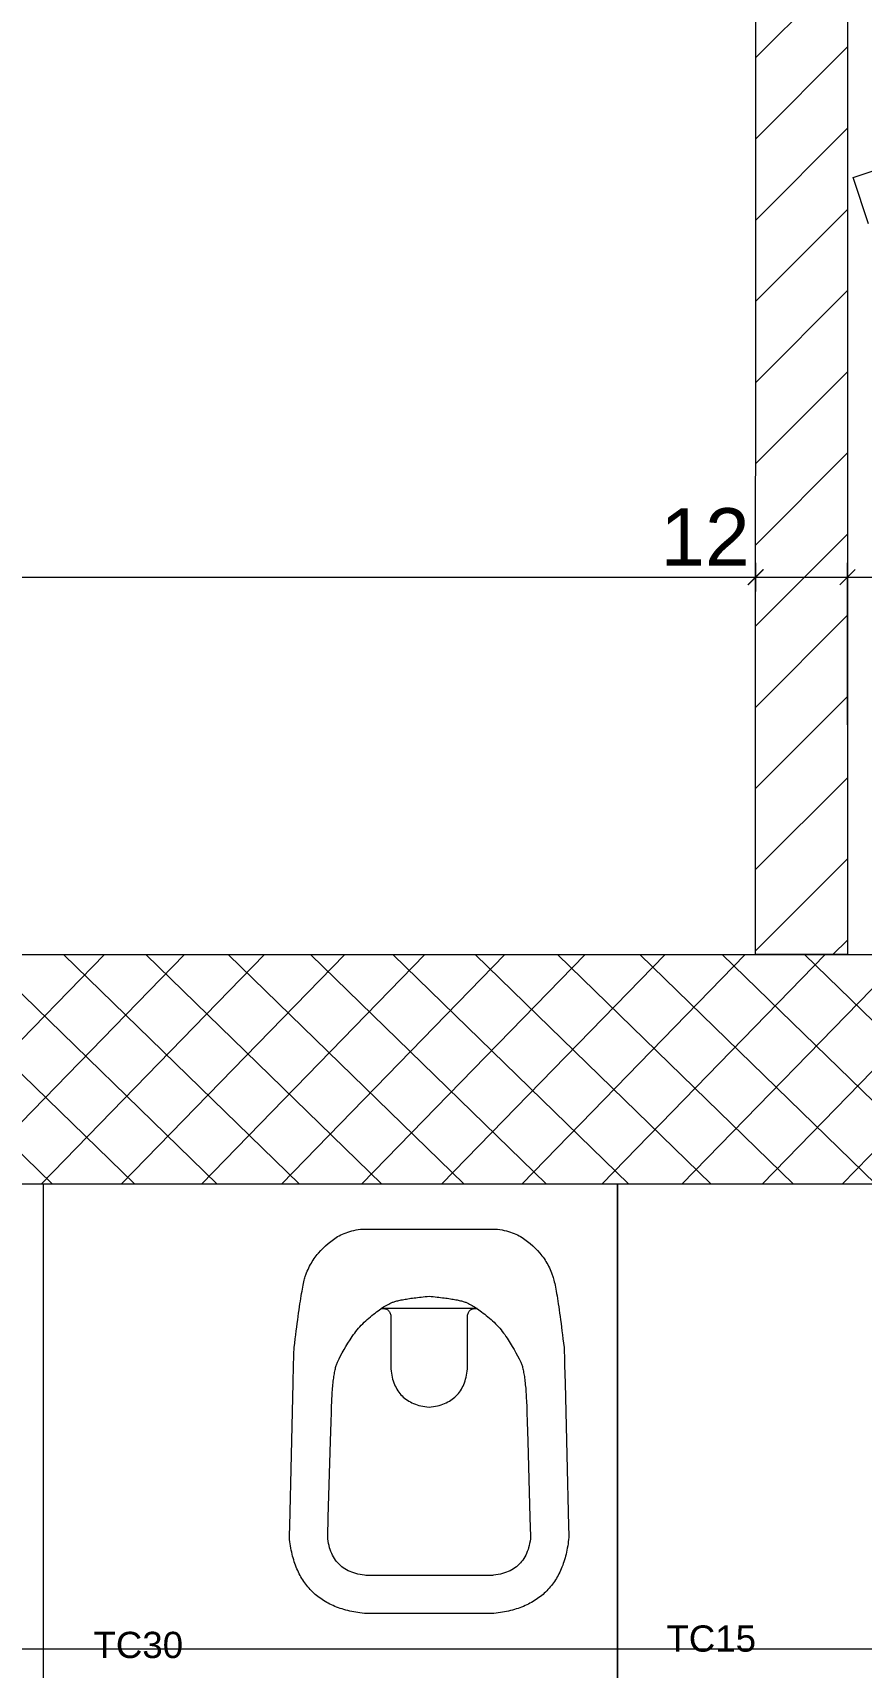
# Model space of a CAD drawing. Extents: x 0 to 1189, y 0 to 841.
# Drawn here: x 103.05 to 124.7, y 437.52 to 480.23 of the extents above; entities that cross this region are included whole.
import ezdxf

# ---------------------------------------------------------------- set-up
doc = ezdxf.new("R2010")
doc.units = 0
doc.layers.get('0').update_dxf_attribs({"lineweight": 35})
for name, color, linetype, lineweight in [('211.5 Stahlbeton Kontur', 7, 'Continuous', 25), ('211.5 Stahlbeton Schraffur', 7, 'Continuous', 25), ('211.6 Mauerwerk Kontur', 7, 'Continuous', 25), ('211.6 Mauerwerk Schraffur', 7, 'Continuous', 25), ('217.0 Schutzraum', 7, 'Continuous', 25), ('Bemassung', 7, 'Continuous', 25)]:
    doc.layers.add(name, color=color, linetype=linetype, lineweight=lineweight)
doc.styles.get("Standard").update_dxf_attribs({"font": 'arial.ttf'})

# ---------------------------------------------------------------- blocks, each defined once
blk = doc.blocks.new('Referenz-A0SO6TOG06', base_point=(4.401, 96.704))
at = {"layer": '211.5 Stahlbeton Kontur', "color": 0, "lineweight": 18}
for p, q in [((49.036, 456.145), (124.336, 456.143)), ((124.336, 456.143), (134.336, 456.143)), ((134.336, 450.143), (55.036, 450.145))]:
    blk.add_line(p, q, dxfattribs=at)
at = {"layer": '211.5 Stahlbeton Schraffur', "color": 0, "lineweight": 13}
for p, q in [((103.567, 450.143), (97.4, 456.144)), ((99.084, 450.144), (104.921, 456.143)), ((105.719, 450.143), (99.551, 456.144)), ((101.176, 450.143), (107.014, 456.143)), ((107.87, 450.143), (101.703, 456.144)), ((103.269, 450.143), (109.107, 456.143)), ((110.021, 450.143), (103.854, 456.143)), ((105.362, 450.143), (111.2, 456.143)), ((112.172, 450.143), (106.005, 456.143)), ((107.455, 450.143), (113.292, 456.143)), ((114.323, 450.143), (108.156, 456.143)), ((109.547, 450.143), (115.385, 456.143)), ((116.474, 450.143), (110.307, 456.143)), ((111.64, 450.143), (117.478, 456.143)), ((118.625, 450.143), (112.458, 456.143)), ((113.733, 450.143), (119.571, 456.143)), ((120.776, 450.143), (114.609, 456.143)), ((115.826, 450.143), (121.663, 456.143)), ((122.927, 450.143), (116.76, 456.143)), ((117.919, 450.143), (123.756, 456.143)), ((125.078, 450.143), (118.911, 456.143)), ((120.011, 450.143), (125.849, 456.143)), ((127.229, 450.143), (121.062, 456.143)), ((122.104, 450.143), (127.942, 456.143)), ((129.38, 450.143), (123.213, 456.143)), ((124.197, 450.143), (130.034, 456.143))]:
    blk.add_line(p, q, dxfattribs=at)
at = {"layer": '211.6 Mauerwerk Kontur', "color": 0, "lineweight": 18}
for p, q in [((121.936, 456.143), (121.937, 488.443)), ((124.337, 488.443), (124.336, 456.143)), ((124.336, 456.143), (121.936, 456.143))]:
    blk.add_line(p, q, dxfattribs=at)
at = {"layer": '211.6 Mauerwerk Schraffur', "color": 0, "lineweight": 13}
for p, q in [((121.937, 479.578), (124.337, 481.978)), ((121.937, 477.457), (124.337, 479.857)), ((121.937, 475.336), (124.337, 477.736)), ((121.937, 473.214), (124.337, 475.614)), ((121.937, 471.093), (124.337, 473.493)), ((121.937, 468.971), (124.337, 471.371)), ((121.937, 466.85), (124.337, 469.25)), ((121.937, 464.729), (124.337, 467.129)), ((121.937, 462.607), (124.337, 465.007)), ((121.936, 460.486), (124.337, 462.886)), ((121.936, 458.364), (124.337, 460.765)), ((121.936, 456.243), (124.336, 458.643)), ((123.957, 456.143), (124.336, 456.522))]:
    blk.add_line(p, q, dxfattribs=at)
at = {"layer": '217.0 Schutzraum', "color": 0, "lineweight": 13}
for p, q in [((124.483, 476.446), (125.452, 476.766)), ((124.882, 475.24), (124.483, 476.446)), ((103.328, 426.152), (103.331, 450.152)), ((103.331, 450.152), (118.331, 450.15)), ((118.328, 426.152), (118.331, 450.152)), ((118.331, 450.15), (118.328, 426.15)), ((118.331, 450.152), (133.331, 450.15)), ((111.234, 448.873), (111.283, 448.89)), ((111.283, 448.89), (111.334, 448.906)), ((111.334, 448.906), (111.387, 448.921)), ((111.387, 448.921), (111.441, 448.935)), ((111.441, 448.935), (111.498, 448.948)), ((111.498, 448.948), (111.556, 448.96)), ((111.556, 448.96), (111.616, 448.971)), ((111.616, 448.971), (111.677, 448.971)), ((111.677, 448.971), (111.924, 448.971)), ((111.924, 448.971), (112.418, 448.971)), ((112.418, 448.971), (113.405, 448.971)), ((113.405, 448.971), (114.392, 448.971)), ((114.392, 448.971), (114.886, 448.971)), ((114.886, 448.971), (115.133, 448.971)), ((115.133, 448.971), (115.195, 448.971)), ((115.195, 448.971), (115.255, 448.96)), ((115.255, 448.96), (115.313, 448.948)), ((115.313, 448.948), (115.369, 448.935)), ((115.369, 448.935), (115.424, 448.921)), ((115.424, 448.921), (115.477, 448.906)), ((115.477, 448.906), (115.528, 448.89)), ((115.528, 448.89), (115.577, 448.873)), ((110.574, 448.411), (110.636, 448.475)), ((110.636, 448.475), (110.7, 448.536)), ((110.7, 448.536), (110.766, 448.594)), ((110.766, 448.594), (110.834, 448.649)), ((110.834, 448.649), (110.904, 448.701)), ((110.904, 448.701), (110.94, 448.726)), ((110.94, 448.726), (110.976, 448.75)), ((110.976, 448.75), (111.015, 448.773)), ((111.015, 448.773), (111.055, 448.795)), ((111.055, 448.795), (111.097, 448.816)), ((111.097, 448.816), (111.141, 448.836)), ((111.141, 448.836), (111.186, 448.855)), ((111.186, 448.855), (111.234, 448.873)), ((115.577, 448.873), (115.624, 448.855)), ((115.624, 448.855), (115.67, 448.836)), ((115.67, 448.836), (115.714, 448.816)), ((115.714, 448.816), (115.756, 448.795)), ((115.756, 448.795), (115.796, 448.773)), ((115.796, 448.773), (115.834, 448.75)), ((115.834, 448.75), (115.871, 448.726)), ((115.871, 448.726), (115.907, 448.701)), ((115.907, 448.701), (115.977, 448.65)), ((115.977, 448.65), (116.045, 448.594)), ((116.045, 448.594), (116.111, 448.536)), ((116.111, 448.536), (116.174, 448.475)), ((116.174, 448.475), (116.236, 448.411)), ((110.284, 447.999), (110.306, 448.041)), ((110.306, 448.041), (110.329, 448.081)), ((110.329, 448.081), (110.353, 448.121)), ((110.353, 448.121), (110.378, 448.16)), ((110.378, 448.16), (110.403, 448.199)), ((110.403, 448.199), (110.43, 448.236)), ((110.43, 448.236), (110.457, 448.273)), ((110.457, 448.273), (110.485, 448.308)), ((110.485, 448.308), (110.514, 448.343)), ((110.514, 448.343), (110.574, 448.411)), ((116.236, 448.411), (116.296, 448.343)), ((116.296, 448.343), (116.325, 448.308)), ((116.325, 448.308), (116.354, 448.273)), ((116.354, 448.273), (116.381, 448.236)), ((116.381, 448.236), (116.408, 448.199)), ((116.408, 448.199), (116.433, 448.161)), ((116.433, 448.161), (116.458, 448.122)), ((116.458, 448.122), (116.482, 448.082)), ((116.482, 448.082), (116.505, 448.041)), ((116.505, 448.041), (116.527, 447.999)), ((110.134, 447.593), (110.144, 447.632)), ((110.144, 447.632), (110.153, 447.668)), ((110.153, 447.668), (110.162, 447.7)), ((110.162, 447.7), (110.17, 447.73)), ((110.17, 447.73), (110.179, 447.755)), ((110.179, 447.755), (110.187, 447.779)), ((110.187, 447.779), (110.205, 447.824)), ((110.205, 447.824), (110.223, 447.869)), ((110.223, 447.869), (110.243, 447.913)), ((110.243, 447.913), (110.263, 447.957)), ((110.263, 447.957), (110.284, 447.999)), ((116.527, 447.999), (116.548, 447.957)), ((116.548, 447.957), (116.568, 447.914)), ((116.568, 447.914), (116.587, 447.87)), ((116.587, 447.87), (116.606, 447.825)), ((116.606, 447.825), (116.623, 447.779)), ((116.623, 447.779), (116.632, 447.756)), ((116.632, 447.756), (116.64, 447.73)), ((116.64, 447.73), (116.649, 447.701)), ((116.649, 447.701), (116.658, 447.668)), ((116.658, 447.668), (116.667, 447.632)), ((116.667, 447.632), (116.676, 447.593)), ((110.053, 447.157), (110.064, 447.223)), ((110.064, 447.223), (110.074, 447.286)), ((110.074, 447.286), (110.085, 447.346)), ((110.085, 447.346), (110.095, 447.402)), ((110.095, 447.402), (110.105, 447.455)), ((110.105, 447.455), (110.115, 447.504)), ((110.115, 447.504), (110.125, 447.55)), ((110.125, 447.55), (110.134, 447.593)), ((113.015, 447.172), (113.059, 447.178)), ((113.059, 447.178), (113.104, 447.184)), ((113.104, 447.184), (113.151, 447.189)), ((113.151, 447.189), (113.199, 447.195)), ((113.199, 447.195), (113.249, 447.2)), ((113.249, 447.2), (113.3, 447.205)), ((113.3, 447.205), (113.352, 447.21)), ((113.352, 447.21), (113.406, 447.216)), ((113.406, 447.216), (113.459, 447.21)), ((113.459, 447.21), (113.511, 447.205)), ((113.511, 447.205), (113.562, 447.2)), ((113.562, 447.2), (113.612, 447.195)), ((113.612, 447.195), (113.66, 447.189)), ((113.66, 447.189), (113.707, 447.184)), ((113.707, 447.184), (113.752, 447.178)), ((113.752, 447.178), (113.796, 447.172)), ((116.676, 447.593), (116.686, 447.55)), ((116.686, 447.55), (116.696, 447.504)), ((116.696, 447.504), (116.706, 447.455)), ((116.706, 447.455), (116.716, 447.402)), ((116.716, 447.402), (116.726, 447.346)), ((116.726, 447.346), (116.736, 447.287)), ((116.736, 447.287), (116.747, 447.224)), ((116.747, 447.224), (116.758, 447.158)), ((109.984, 446.689), (109.996, 446.776)), ((109.996, 446.776), (110.008, 446.859)), ((110.008, 446.859), (110.019, 446.939)), ((110.019, 446.939), (110.031, 447.015)), ((110.031, 447.015), (110.042, 447.088)), ((110.042, 447.088), (110.053, 447.157)), ((111.953, 446.745), (111.993, 446.777)), ((111.993, 446.777), (112.033, 446.807)), ((112.033, 446.807), (112.071, 446.835)), ((112.071, 446.835), (112.109, 446.862)), ((112.109, 446.862), (112.145, 446.888)), ((112.145, 446.888), (112.181, 446.912)), ((112.15, 446.891), (112.178, 446.894)), ((114.66, 446.891), (112.15, 446.891)), ((112.178, 446.894), (112.204, 446.895)), ((112.181, 446.912), (112.217, 446.935)), ((112.204, 446.895), (112.229, 446.894)), ((112.217, 446.935), (112.251, 446.956)), ((112.229, 446.894), (112.252, 446.89)), ((112.251, 446.956), (112.285, 446.976)), ((112.252, 446.89), (112.273, 446.885)), ((112.273, 446.885), (112.293, 446.878)), ((112.285, 446.976), (112.317, 446.995)), ((112.293, 446.878), (112.311, 446.868)), ((112.311, 446.868), (112.328, 446.857)), ((112.317, 446.995), (112.349, 447.012)), ((112.328, 446.857), (112.343, 446.843)), ((112.343, 446.843), (112.357, 446.828)), ((112.349, 447.012), (112.38, 447.028)), ((112.357, 446.828), (112.369, 446.81)), ((112.369, 446.81), (112.38, 446.79)), ((112.38, 447.028), (112.412, 447.043)), ((112.38, 446.79), (112.389, 446.769)), ((112.389, 446.769), (112.396, 446.745)), ((112.412, 447.043), (112.429, 447.05)), ((112.429, 447.05), (112.448, 447.057)), ((112.448, 447.057), (112.468, 447.064)), ((112.468, 447.064), (112.49, 447.071)), ((112.49, 447.071), (112.512, 447.078)), ((112.512, 447.078), (112.536, 447.085)), ((112.536, 447.085), (112.562, 447.092)), ((112.562, 447.092), (112.589, 447.098)), ((112.589, 447.098), (112.617, 447.105)), ((112.617, 447.105), (112.646, 447.111)), ((112.646, 447.111), (112.677, 447.118)), ((112.677, 447.118), (112.709, 447.124)), ((112.709, 447.124), (112.743, 447.131)), ((112.743, 447.131), (112.778, 447.137)), ((112.778, 447.137), (112.814, 447.143)), ((112.814, 447.143), (112.851, 447.149)), ((112.851, 447.149), (112.89, 447.155)), ((112.89, 447.155), (112.93, 447.161)), ((112.93, 447.161), (112.972, 447.167)), ((112.972, 447.167), (113.015, 447.172)), ((113.796, 447.172), (113.839, 447.167)), ((113.839, 447.167), (113.881, 447.161)), ((113.881, 447.161), (113.921, 447.155)), ((113.921, 447.155), (113.96, 447.149)), ((113.96, 447.149), (113.997, 447.143)), ((113.997, 447.143), (114.033, 447.137)), ((114.033, 447.137), (114.068, 447.13)), ((114.068, 447.13), (114.102, 447.124)), ((114.102, 447.124), (114.134, 447.118)), ((114.134, 447.118), (114.165, 447.111)), ((114.165, 447.111), (114.194, 447.105)), ((114.194, 447.105), (114.222, 447.098)), ((114.222, 447.098), (114.249, 447.092)), ((114.249, 447.092), (114.274, 447.085)), ((114.274, 447.085), (114.299, 447.078)), ((114.299, 447.078), (114.321, 447.071)), ((114.321, 447.071), (114.343, 447.064)), ((114.343, 447.064), (114.363, 447.057)), ((114.363, 447.057), (114.382, 447.05)), ((114.382, 447.05), (114.399, 447.043)), ((114.399, 447.043), (114.43, 447.028)), ((114.415, 446.745), (114.422, 446.769)), ((114.422, 446.769), (114.431, 446.79)), ((114.43, 447.028), (114.462, 447.012)), ((114.431, 446.79), (114.442, 446.81)), ((114.442, 446.81), (114.454, 446.828)), ((114.454, 446.828), (114.468, 446.843)), ((114.462, 447.012), (114.494, 446.995)), ((114.468, 446.843), (114.483, 446.857)), ((114.483, 446.857), (114.5, 446.868)), ((114.494, 446.995), (114.526, 446.976)), ((114.5, 446.868), (114.518, 446.878)), ((114.518, 446.878), (114.538, 446.885)), ((114.526, 446.976), (114.56, 446.956)), ((114.538, 446.885), (114.559, 446.89)), ((114.559, 446.89), (114.582, 446.894)), ((114.56, 446.956), (114.594, 446.935)), ((114.582, 446.894), (114.607, 446.895)), ((114.594, 446.935), (114.63, 446.912)), ((114.607, 446.895), (114.633, 446.894)), ((114.63, 446.912), (114.666, 446.888)), ((114.633, 446.894), (114.66, 446.891)), ((114.666, 446.888), (114.702, 446.862)), ((114.702, 446.862), (114.74, 446.835)), ((114.74, 446.835), (114.778, 446.807)), ((114.778, 446.807), (114.818, 446.777)), ((114.818, 446.777), (114.858, 446.745)), ((116.758, 447.158), (116.769, 447.088)), ((116.769, 447.088), (116.78, 447.015)), ((116.78, 447.015), (116.792, 446.939)), ((116.792, 446.939), (116.803, 446.86)), ((116.803, 446.86), (116.815, 446.776)), ((116.815, 446.776), (116.827, 446.69)), ((109.934, 446.31), (109.947, 446.41)), ((109.947, 446.41), (109.959, 446.507)), ((109.959, 446.507), (109.972, 446.6)), ((109.972, 446.6), (109.984, 446.689)), ((111.494, 446.296), (111.527, 446.337)), ((111.527, 446.337), (111.562, 446.378)), ((111.562, 446.378), (111.597, 446.418)), ((111.597, 446.418), (111.633, 446.457)), ((111.633, 446.457), (111.671, 446.496)), ((111.671, 446.496), (111.709, 446.534)), ((111.709, 446.534), (111.748, 446.571)), ((111.748, 446.571), (111.788, 446.608)), ((111.788, 446.608), (111.829, 446.644)), ((111.829, 446.644), (111.871, 446.679)), ((111.871, 446.679), (111.912, 446.713)), ((111.912, 446.713), (111.953, 446.745)), ((112.396, 446.745), (112.402, 446.719)), ((112.402, 446.719), (112.405, 446.705)), ((112.405, 446.705), (112.405, 446.691)), ((112.405, 446.691), (112.405, 446.233)), ((114.405, 446.691), (114.406, 446.705)), ((114.405, 446.233), (114.405, 446.691)), ((114.406, 446.705), (114.409, 446.719)), ((114.409, 446.719), (114.415, 446.745)), ((114.858, 446.745), (114.899, 446.713)), ((114.899, 446.713), (114.94, 446.679)), ((114.94, 446.679), (114.982, 446.644)), ((114.982, 446.644), (115.023, 446.608)), ((115.023, 446.608), (115.063, 446.571)), ((115.063, 446.571), (115.102, 446.534)), ((115.102, 446.534), (115.14, 446.496)), ((115.14, 446.496), (115.177, 446.457)), ((115.177, 446.457), (115.214, 446.418)), ((115.214, 446.418), (115.249, 446.378)), ((115.249, 446.378), (115.284, 446.337)), ((115.284, 446.337), (115.317, 446.296)), ((116.827, 446.69), (116.839, 446.6)), ((116.839, 446.6), (116.852, 446.507)), ((116.852, 446.507), (116.864, 446.411)), ((116.864, 446.411), (116.877, 446.311)), ((109.881, 445.877), (109.894, 445.991)), ((109.894, 445.991), (109.908, 446.1)), ((109.908, 446.1), (109.921, 446.207)), ((109.921, 446.207), (109.934, 446.31)), ((111.183, 445.821), (111.232, 445.905)), ((111.232, 445.905), (111.284, 445.991)), ((111.284, 445.991), (111.339, 446.079)), ((111.339, 446.079), (111.368, 446.124)), ((111.368, 446.124), (111.398, 446.168)), ((111.398, 446.168), (111.429, 446.212)), ((111.429, 446.212), (111.461, 446.254)), ((111.461, 446.254), (111.494, 446.296)), ((112.405, 446.233), (112.406, 445.316)), ((114.405, 445.316), (114.405, 446.233)), ((115.317, 446.296), (115.35, 446.254)), ((115.35, 446.254), (115.382, 446.212)), ((115.382, 446.212), (115.413, 446.168)), ((115.413, 446.168), (115.442, 446.124)), ((115.442, 446.124), (115.471, 446.079)), ((115.471, 446.079), (115.527, 445.991)), ((115.527, 445.991), (115.579, 445.905)), ((115.579, 445.905), (115.628, 445.821)), ((116.877, 446.311), (116.89, 446.208)), ((116.89, 446.208), (116.903, 446.101)), ((116.903, 446.101), (116.916, 445.991)), ((116.916, 445.991), (116.93, 445.878)), ((109.866, 445.411), (109.872, 445.644)), ((109.872, 445.644), (109.875, 445.761)), ((109.875, 445.761), (109.876, 445.819)), ((109.876, 445.819), (109.878, 445.848)), ((109.878, 445.848), (109.881, 445.877)), ((110.993, 445.45), (111.001, 445.471)), ((111.001, 445.471), (111.01, 445.491)), ((111.01, 445.491), (111.018, 445.509)), ((111.018, 445.509), (111.054, 445.584)), ((111.054, 445.584), (111.094, 445.661)), ((111.094, 445.661), (111.137, 445.74)), ((111.137, 445.74), (111.183, 445.821)), ((115.628, 445.821), (115.674, 445.74)), ((115.674, 445.74), (115.717, 445.661)), ((115.717, 445.661), (115.757, 445.584)), ((115.757, 445.584), (115.793, 445.509)), ((115.793, 445.509), (115.801, 445.491)), ((115.801, 445.491), (115.81, 445.471)), ((115.81, 445.471), (115.818, 445.45)), ((116.93, 445.878), (116.933, 445.849)), ((116.933, 445.849), (116.935, 445.82)), ((116.935, 445.82), (116.936, 445.762)), ((116.936, 445.762), (116.939, 445.645)), ((116.939, 445.645), (116.945, 445.411)), ((109.855, 444.944), (109.866, 445.411)), ((110.907, 445.037), (110.912, 445.078)), ((110.912, 445.078), (110.918, 445.117)), ((110.918, 445.117), (110.924, 445.155)), ((110.924, 445.155), (110.93, 445.191)), ((110.93, 445.191), (110.936, 445.226)), ((110.936, 445.226), (110.942, 445.259)), ((110.942, 445.259), (110.949, 445.291)), ((110.949, 445.291), (110.956, 445.321)), ((110.956, 445.321), (110.963, 445.35)), ((110.963, 445.35), (110.97, 445.377)), ((110.97, 445.377), (110.977, 445.403)), ((110.977, 445.403), (110.985, 445.427)), ((110.985, 445.427), (110.993, 445.45)), ((112.406, 445.316), (112.412, 445.26)), ((112.412, 445.26), (112.42, 445.205)), ((112.42, 445.205), (112.429, 445.153)), ((112.429, 445.153), (112.44, 445.101)), ((112.44, 445.101), (112.453, 445.051)), ((112.453, 445.051), (112.467, 445.003)), ((114.344, 445.003), (114.358, 445.051)), ((114.358, 445.051), (114.371, 445.101)), ((114.371, 445.101), (114.382, 445.153)), ((114.382, 445.153), (114.391, 445.205)), ((114.391, 445.205), (114.399, 445.26)), ((114.399, 445.26), (114.405, 445.316)), ((115.818, 445.45), (115.826, 445.427)), ((115.826, 445.427), (115.834, 445.403)), ((115.834, 445.403), (115.841, 445.377)), ((115.841, 445.377), (115.848, 445.35)), ((115.848, 445.35), (115.855, 445.321)), ((115.855, 445.321), (115.862, 445.291)), ((115.862, 445.291), (115.869, 445.259)), ((115.869, 445.259), (115.875, 445.226)), ((115.875, 445.226), (115.881, 445.191)), ((115.881, 445.191), (115.887, 445.155)), ((115.887, 445.155), (115.893, 445.117)), ((115.893, 445.117), (115.899, 445.078)), ((115.899, 445.078), (115.904, 445.037)), ((116.945, 445.411), (116.956, 444.944)), ((109.809, 443.076), (109.855, 444.944)), ((110.869, 444.601), (110.872, 444.656)), ((110.872, 444.656), (110.876, 444.709)), ((110.876, 444.709), (110.879, 444.76)), ((110.879, 444.76), (110.883, 444.81)), ((110.883, 444.81), (110.888, 444.859)), ((110.888, 444.859), (110.892, 444.905)), ((110.892, 444.905), (110.897, 444.951)), ((110.897, 444.951), (110.902, 444.995)), ((110.902, 444.995), (110.907, 445.037)), ((112.467, 445.003), (112.483, 444.957)), ((112.483, 444.957), (112.501, 444.912)), ((112.501, 444.912), (112.52, 444.869)), ((112.52, 444.869), (112.541, 444.827)), ((112.541, 444.827), (112.563, 444.787)), ((112.563, 444.787), (112.587, 444.748)), ((112.587, 444.748), (112.613, 444.712)), ((112.613, 444.712), (112.64, 444.676)), ((112.64, 444.676), (112.669, 444.643)), ((112.669, 444.643), (112.699, 444.611)), ((114.112, 444.611), (114.142, 444.643)), ((114.142, 444.643), (114.171, 444.676)), ((114.171, 444.676), (114.198, 444.712)), ((114.198, 444.712), (114.224, 444.748)), ((114.224, 444.748), (114.248, 444.787)), ((114.248, 444.787), (114.27, 444.827)), ((114.27, 444.827), (114.291, 444.869)), ((114.291, 444.869), (114.31, 444.912)), ((114.31, 444.912), (114.328, 444.957)), ((114.328, 444.957), (114.344, 445.003)), ((115.904, 445.037), (115.909, 444.995)), ((115.909, 444.995), (115.914, 444.951)), ((115.914, 444.951), (115.919, 444.905)), ((115.919, 444.905), (115.923, 444.858)), ((115.923, 444.858), (115.928, 444.81)), ((115.928, 444.81), (115.931, 444.76)), ((115.931, 444.76), (115.935, 444.709)), ((115.935, 444.709), (115.939, 444.656)), ((115.939, 444.656), (115.942, 444.601)), ((116.956, 444.944), (117.002, 443.076)), ((110.851, 444.181), (110.855, 444.306)), ((110.855, 444.306), (110.857, 444.368)), ((110.857, 444.368), (110.86, 444.429)), ((110.86, 444.429), (110.862, 444.488)), ((110.862, 444.488), (110.865, 444.545)), ((110.865, 444.545), (110.869, 444.601)), ((112.699, 444.611), (112.731, 444.58)), ((112.731, 444.58), (112.765, 444.552)), ((112.765, 444.552), (112.8, 444.524)), ((112.8, 444.524), (112.837, 444.499)), ((112.837, 444.499), (112.876, 444.475)), ((112.876, 444.475), (112.916, 444.453)), ((112.916, 444.453), (112.957, 444.432)), ((112.957, 444.432), (113.001, 444.413)), ((113.001, 444.413), (113.046, 444.395)), ((113.046, 444.395), (113.092, 444.379)), ((113.092, 444.379), (113.14, 444.365)), ((113.14, 444.365), (113.19, 444.352)), ((113.19, 444.352), (113.242, 444.341)), ((113.242, 444.341), (113.295, 444.332)), ((113.295, 444.332), (113.349, 444.324)), ((113.349, 444.324), (113.406, 444.318)), ((113.406, 444.318), (113.462, 444.324)), ((113.462, 444.324), (113.516, 444.332)), ((113.516, 444.332), (113.569, 444.341)), ((113.569, 444.341), (113.621, 444.352)), ((113.621, 444.352), (113.67, 444.365)), ((113.67, 444.365), (113.719, 444.379)), ((113.719, 444.379), (113.765, 444.395)), ((113.765, 444.395), (113.81, 444.413)), ((113.81, 444.413), (113.853, 444.432)), ((113.853, 444.432), (113.895, 444.453)), ((113.895, 444.453), (113.935, 444.475)), ((113.935, 444.475), (113.974, 444.499)), ((113.974, 444.499), (114.011, 444.524)), ((114.011, 444.524), (114.046, 444.552)), ((114.046, 444.552), (114.08, 444.58)), ((114.08, 444.58), (114.112, 444.611)), ((115.942, 444.601), (115.945, 444.545)), ((115.945, 444.545), (115.948, 444.488)), ((115.948, 444.488), (115.951, 444.429)), ((115.951, 444.429), (115.954, 444.368)), ((115.954, 444.368), (115.956, 444.306)), ((115.956, 444.306), (115.96, 444.181)), ((110.829, 443.432), (110.844, 443.932)), ((110.844, 443.932), (110.851, 444.181)), ((115.96, 444.181), (115.967, 443.932)), ((115.967, 443.932), (115.982, 443.432)), ((110.771, 441.434), (110.829, 443.432)), ((115.982, 443.432), (116.04, 441.434)), ((109.763, 441.208), (109.809, 443.076)), ((117.002, 443.076), (117.048, 441.208)), ((109.757, 440.974), (109.763, 441.208)), ((110.756, 440.935), (110.771, 441.434)), ((116.04, 441.434), (116.055, 440.935)), ((117.048, 441.208), (117.054, 440.975)), ((109.756, 440.916), (109.757, 440.974)), ((109.762, 440.858), (109.756, 440.916)), ((109.769, 440.801), (109.762, 440.858)), ((109.777, 440.745), (109.769, 440.801)), ((110.756, 440.919), (110.756, 440.935)), ((110.757, 440.904), (110.756, 440.919)), ((110.761, 440.873), (110.757, 440.904)), ((110.769, 440.814), (110.761, 440.873)), ((110.779, 440.756), (110.769, 440.814)), ((116.042, 440.813), (116.032, 440.756)), ((116.05, 440.873), (116.042, 440.813)), ((116.054, 440.904), (116.05, 440.873)), ((116.055, 440.919), (116.054, 440.904)), ((116.055, 440.935), (116.055, 440.919)), ((117.042, 440.802), (117.034, 440.746)), ((117.049, 440.859), (117.042, 440.802)), ((117.055, 440.916), (117.049, 440.859)), ((117.054, 440.975), (117.055, 440.916)), ((109.785, 440.69), (109.777, 440.745)), ((109.795, 440.636), (109.785, 440.69)), ((109.805, 440.583), (109.795, 440.636)), ((109.816, 440.53), (109.805, 440.583)), ((109.828, 440.478), (109.816, 440.53)), ((109.84, 440.427), (109.828, 440.478)), ((109.854, 440.377), (109.84, 440.427)), ((109.868, 440.328), (109.854, 440.377)), ((110.792, 440.7), (110.779, 440.756)), ((110.806, 440.646), (110.792, 440.7)), ((110.822, 440.594), (110.806, 440.646)), ((110.84, 440.544), (110.822, 440.594)), ((110.86, 440.496), (110.84, 440.544)), ((110.881, 440.449), (110.86, 440.496)), ((110.905, 440.405), (110.881, 440.449)), ((110.931, 440.362), (110.905, 440.405)), ((110.958, 440.322), (110.931, 440.362)), ((115.88, 440.362), (115.853, 440.322)), ((115.906, 440.405), (115.88, 440.362)), ((115.929, 440.449), (115.906, 440.405)), ((115.951, 440.495), (115.929, 440.449)), ((115.971, 440.544), (115.951, 440.495)), ((115.989, 440.594), (115.971, 440.544)), ((116.005, 440.646), (115.989, 440.594)), ((116.019, 440.7), (116.005, 440.646)), ((116.032, 440.756), (116.019, 440.7)), ((116.957, 440.378), (116.943, 440.328)), ((116.971, 440.428), (116.957, 440.378)), ((116.983, 440.479), (116.971, 440.428)), ((116.995, 440.53), (116.983, 440.479)), ((117.006, 440.583), (116.995, 440.53)), ((117.016, 440.636), (117.006, 440.583)), ((117.026, 440.691), (117.016, 440.636)), ((117.034, 440.746), (117.026, 440.691)), ((109.884, 440.28), (109.868, 440.328)), ((109.9, 440.232), (109.884, 440.28)), ((109.916, 440.185), (109.9, 440.232)), ((109.934, 440.139), (109.916, 440.185)), ((109.953, 440.094), (109.934, 440.139)), ((109.972, 440.05), (109.953, 440.094)), ((109.993, 440.007), (109.972, 440.05)), ((110.014, 439.964), (109.993, 440.007)), ((110.036, 439.922), (110.014, 439.964)), ((110.058, 439.881), (110.036, 439.922)), ((110.988, 440.283), (110.958, 440.322)), ((111.019, 440.246), (110.988, 440.283)), ((111.052, 440.212), (111.019, 440.246)), ((111.088, 440.179), (111.052, 440.212)), ((111.125, 440.148), (111.088, 440.179)), ((111.164, 440.119), (111.125, 440.148)), ((111.205, 440.092), (111.164, 440.119)), ((111.247, 440.066), (111.205, 440.092)), ((111.292, 440.043), (111.247, 440.066)), ((111.339, 440.022), (111.292, 440.043)), ((111.388, 440.002), (111.339, 440.022)), ((111.438, 439.985), (111.388, 440.002)), ((111.491, 439.969), (111.438, 439.985)), ((111.545, 439.955), (111.491, 439.969)), ((111.601, 439.944), (111.545, 439.955)), ((111.659, 439.934), (111.601, 439.944)), ((111.719, 439.926), (111.659, 439.934)), ((111.75, 439.922), (111.719, 439.926)), ((111.781, 439.922), (111.75, 439.922)), ((111.906, 439.922), (111.781, 439.922)), ((112.406, 439.922), (111.906, 439.922)), ((113.405, 439.922), (112.406, 439.922)), ((114.405, 439.922), (113.405, 439.922)), ((114.904, 439.922), (114.405, 439.922)), ((115.029, 439.922), (114.904, 439.922)), ((115.061, 439.922), (115.029, 439.922)), ((115.091, 439.926), (115.061, 439.922)), ((115.152, 439.934), (115.091, 439.926)), ((115.21, 439.944), (115.152, 439.934)), ((115.266, 439.955), (115.21, 439.944)), ((115.32, 439.969), (115.266, 439.955)), ((115.373, 439.985), (115.32, 439.969)), ((115.423, 440.002), (115.373, 439.985)), ((115.472, 440.022), (115.423, 440.002)), ((115.519, 440.043), (115.472, 440.022)), ((115.563, 440.066), (115.519, 440.043)), ((115.606, 440.092), (115.563, 440.066)), ((115.647, 440.119), (115.606, 440.092)), ((115.686, 440.148), (115.647, 440.119)), ((115.723, 440.179), (115.686, 440.148)), ((115.759, 440.212), (115.723, 440.179)), ((115.792, 440.246), (115.759, 440.212)), ((115.823, 440.283), (115.792, 440.246)), ((115.853, 440.322), (115.823, 440.283)), ((116.776, 439.923), (116.753, 439.882)), ((116.797, 439.964), (116.776, 439.923)), ((116.819, 440.007), (116.797, 439.964)), ((116.839, 440.05), (116.819, 440.007)), ((116.858, 440.095), (116.839, 440.05)), ((116.877, 440.14), (116.858, 440.095)), ((116.895, 440.186), (116.877, 440.14)), ((116.911, 440.232), (116.895, 440.186)), ((116.927, 440.28), (116.911, 440.232)), ((116.943, 440.328), (116.927, 440.28)), ((110.082, 439.841), (110.058, 439.881)), ((110.106, 439.802), (110.082, 439.841)), ((110.132, 439.764), (110.106, 439.802)), ((110.158, 439.726), (110.132, 439.764)), ((110.185, 439.69), (110.158, 439.726)), ((110.213, 439.654), (110.185, 439.69)), ((110.241, 439.619), (110.213, 439.654)), ((110.271, 439.585), (110.241, 439.619)), ((110.301, 439.551), (110.271, 439.585)), ((110.332, 439.519), (110.301, 439.551)), ((110.364, 439.487), (110.332, 439.519)), ((116.479, 439.519), (116.447, 439.487)), ((116.51, 439.551), (116.479, 439.519)), ((116.541, 439.585), (116.51, 439.551)), ((116.57, 439.619), (116.541, 439.585)), ((116.599, 439.654), (116.57, 439.619)), ((116.626, 439.69), (116.599, 439.654)), ((116.653, 439.727), (116.626, 439.69)), ((116.68, 439.764), (116.653, 439.727)), ((116.705, 439.802), (116.68, 439.764)), ((116.729, 439.842), (116.705, 439.802)), ((116.753, 439.882), (116.729, 439.842)), ((110.397, 439.456), (110.364, 439.487)), ((110.43, 439.426), (110.397, 439.456)), ((110.465, 439.397), (110.43, 439.426)), ((110.5, 439.369), (110.465, 439.397)), ((110.536, 439.341), (110.5, 439.369)), ((110.573, 439.315), (110.536, 439.341)), ((110.611, 439.289), (110.573, 439.315)), ((110.65, 439.264), (110.611, 439.289)), ((110.689, 439.24), (110.65, 439.264)), ((110.73, 439.216), (110.689, 439.24)), ((110.771, 439.194), (110.73, 439.216)), ((110.813, 439.172), (110.771, 439.194)), ((110.856, 439.151), (110.813, 439.172)), ((110.9, 439.131), (110.856, 439.151)), ((110.944, 439.112), (110.9, 439.131)), ((110.989, 439.094), (110.944, 439.112)), ((111.036, 439.077), (110.989, 439.094)), ((111.083, 439.06), (111.036, 439.077)), ((115.775, 439.077), (115.728, 439.06)), ((115.822, 439.094), (115.775, 439.077)), ((115.867, 439.113), (115.822, 439.094)), ((115.912, 439.132), (115.867, 439.113)), ((115.955, 439.152), (115.912, 439.132)), ((115.998, 439.172), (115.955, 439.152)), ((116.04, 439.194), (115.998, 439.172)), ((116.081, 439.216), (116.04, 439.194)), ((116.122, 439.24), (116.081, 439.216)), ((116.161, 439.264), (116.122, 439.24)), ((116.2, 439.289), (116.161, 439.264)), ((116.238, 439.315), (116.2, 439.289)), ((116.275, 439.341), (116.238, 439.315)), ((116.311, 439.369), (116.275, 439.341)), ((116.346, 439.397), (116.311, 439.369)), ((116.381, 439.426), (116.346, 439.397)), ((116.414, 439.456), (116.381, 439.426)), ((116.447, 439.487), (116.414, 439.456)), ((111.131, 439.044), (111.083, 439.06)), ((111.179, 439.029), (111.131, 439.044)), ((111.229, 439.015), (111.179, 439.029)), ((111.279, 439.002), (111.229, 439.015)), ((111.33, 438.99), (111.279, 439.002)), ((111.383, 438.978), (111.33, 438.99)), ((111.435, 438.967), (111.383, 438.978)), ((111.489, 438.957), (111.435, 438.967)), ((111.544, 438.948), (111.489, 438.957)), ((111.599, 438.94), (111.544, 438.948)), ((111.655, 438.933), (111.599, 438.94)), ((111.713, 438.926), (111.655, 438.933)), ((111.741, 438.923), (111.713, 438.926)), ((111.756, 438.922), (111.741, 438.923)), ((111.77, 438.922), (111.756, 438.922)), ((112.004, 438.922), (111.77, 438.922)), ((112.471, 438.922), (112.004, 438.922)), ((113.406, 438.922), (112.471, 438.922)), ((114.34, 438.922), (113.406, 438.922)), ((114.807, 438.922), (114.34, 438.922)), ((115.041, 438.922), (114.807, 438.922)), ((115.055, 438.922), (115.041, 438.922)), ((115.07, 438.923), (115.055, 438.922)), ((115.099, 438.926), (115.07, 438.923)), ((115.156, 438.933), (115.099, 438.926)), ((115.212, 438.94), (115.156, 438.933)), ((115.267, 438.948), (115.212, 438.94)), ((115.322, 438.957), (115.267, 438.948)), ((115.376, 438.967), (115.322, 438.957)), ((115.429, 438.978), (115.376, 438.967)), ((115.481, 438.99), (115.429, 438.978)), ((115.532, 439.002), (115.481, 438.99)), ((115.582, 439.015), (115.532, 439.002)), ((115.632, 439.029), (115.582, 439.015)), ((115.68, 439.044), (115.632, 439.029)), ((115.728, 439.06), (115.68, 439.044))]:
    blk.add_line(p, q, dxfattribs=at)
at = {"layer": 'Bemassung', "color": 0, "lineweight": 13}
for p, q in [((54.045, 466.001), (121.936, 466.001)), ((121.637, 466.001), (121.937, 466.001)), ((121.736, 465.801), (122.136, 466.201)), ((122.137, 466.201), (121.737, 465.801)), ((121.936, 458.143), (121.936, 466.376)), ((121.936, 466.001), (122.236, 466.001)), ((121.937, 465.626), (121.937, 466.376)), ((121.937, 466.001), (124.337, 466.001)), ((124.036, 466.001), (124.336, 466.001)), ((124.536, 466.201), (124.136, 465.801)), ((124.137, 465.801), (124.537, 466.201)), ((124.336, 462.143), (124.336, 466.376)), ((124.336, 466.001), (134.336, 466.001)), ((124.337, 465.626), (124.337, 466.376)), ((124.337, 466.001), (124.637, 466.001)), ((55.036, 438.001), (134.337, 438.001))]:
    blk.add_line(p, q, dxfattribs=at)
at = {"layer": '217.0 Schutzraum', "color": 0, "lineweight": 13, "char_height": 0.68596, "attachment_point": 1}
for s, insert in [('{\\fArial;TC30}', (104.635, 438.448)), ('{\\fArial;TC15}', (119.604, 438.615))]:
    blk.add_mtext(s, dxfattribs=dict(at, insert=insert))
at = {"layer": 'Bemassung', "color": 0, "linetype": 'Continuous', "lineweight": 13, "ltscale": 0.13, "insert": (119.449, 467.806), "char_height": 1.5, "attachment_point": 1}
blk.add_mtext('{\\fArial;12}', dxfattribs=at)

msp = doc.modelspace()

# ---------------------------------------------------------------- block references
at = {"color": 8, "lineweight": 25, "ltscale": 0.25, "true_color": 0x808080}
msp.add_blockref('Referenz-A0SO6TOG06', (4.401, 96.704), dxfattribs=at)

doc.saveas('drawing.dxf')
